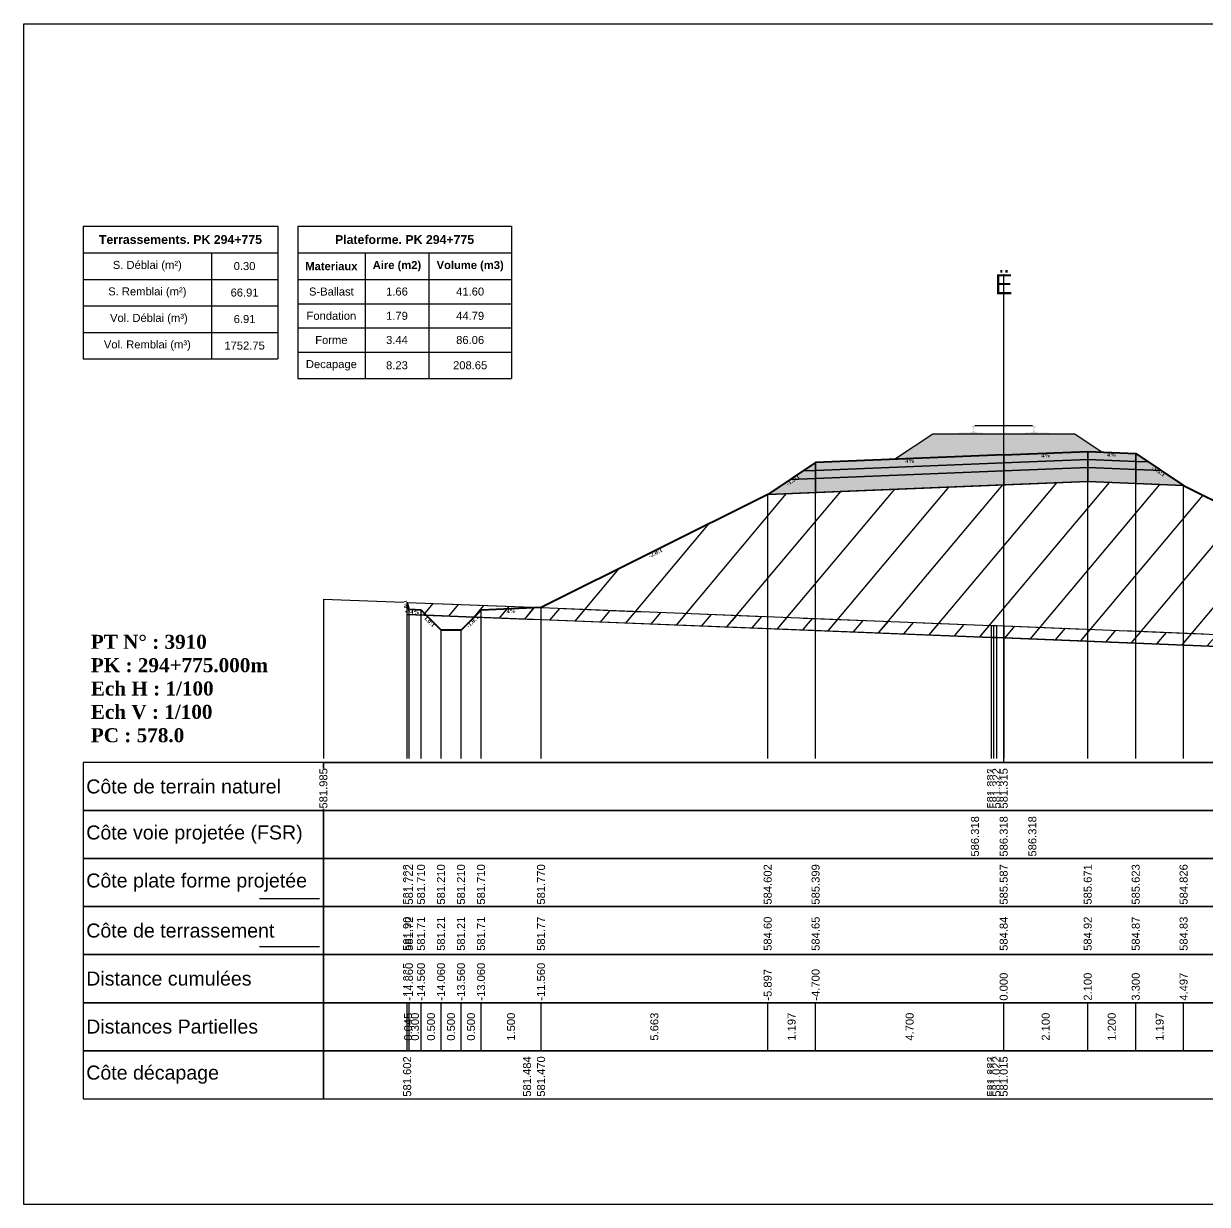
# Model space of a CAD drawing. Header units: millimetres. Extents: x 2762 to 3076, y 916 to 3305.
# Drawn here: x 2797.56 to 2827.14, y 3163.65 to 3193.15 of the extents above; entities that cross this region are included whole.
import ezdxf

# ---------------------------------------------------------------- set-up
doc = ezdxf.new("R2010")
doc.units = ezdxf.units.MM
doc.header["$LTSCALE"] = 2
doc.linetypes.add('CACHE', pattern=[9.525, 6.35, -3.175])
doc.linetypes.add('DASHED', pattern=[0.75, 0.5, -0.25])
for name, color, linetype in [('C-ANNO-TABL', 1, 'Continuous'), ('C-ANNO-TABL-TEXT', 150, 'Continuous'), ('C-ANNO-TABL-TITL', 150, 'Continuous'), ('C-ANNO-TABL-TTBL', 5, 'Continuous'), ('C-ROAD-CORR', 5, 'Continuous'), ('C-ROAD-SCTN', 7, 'Continuous')]:
    doc.layers.add(name, color=color, linetype=linetype)
doc.styles.add('ARIAL', font='arial.ttf')
doc.styles.add('C3D_Etiquette', font='romans.shx')
doc.styles.add('C3D_Profil_Travers', font='romans.shx')
doc.styles.get("Standard").update_dxf_attribs({"font": 'arial.ttf'})

msp = doc.modelspace()

# ---------------------------------------------------------------- hatches: boundary and pattern name
at = {"linetype": 'Continuous', "lineweight": -3}
h = msp.add_hatch(dxfattribs=at)
h.set_pattern_fill('GRAVEL', color=252, scale=0.009, style=0)
h.set_pattern_definition([(228.0128, (2819.486781, 3182.490541), (-1.8288, -2.0574), [0.030755, -3.0447435]), (184.96974, (2819.466207, 3182.467681), (2.743199999, 0.228600013), [0.0527764, -5.2248644]), (132.51045, (2819.413629, 3182.463109), (2.286, -2.5146), [0.0372133, -3.684125]), (267.2737, (2819.324475, 3182.405959), (0.2286, 4.572), [0.0480604, -4.7579794]), (292.83365, (2819.322189, 3182.357953), (-1.143, 2.7432), [0.047127, -4.6655827]), (357.2737, (2819.340477, 3182.314519), (-4.572, 0.2286), [0.0480604, -4.7579794]), (37.69424, (2819.388483, 3182.312233), (-2.9718, -2.286), [0.0635574, -6.2921804]), (72.25533, (2819.438775, 3182.351095), (1.6002, 5.0292), [0.0600048, -5.940473]), (121.42957, (2819.457063, 3182.408245), (-1.8288, 2.9718), [0.048223, -4.774099]), (175.23636, (2819.431917, 3182.449393), (2.5146, -0.2286), [0.055054, -2.697654]), (222.39744, (2819.377053, 3182.453965), (-2.7432, -2.5146), [0.071197, -7.0485095]), (138.81407, (2819.55079, 3182.403673), (-1.6002, 1.3716), [0.0243004, -2.405751]), (171.46923, (2819.532501, 3182.419675), (2.9718, -0.4572), [0.0462314, -4.5769175]), (225, (2819.48678, 3182.42653), (-3e-17, -0.2286), [0.032329, -0.29096]), (203.1986, (2819.47078, 3182.453965), (1.143, 0.4572), [0.01741, -1.723556]), (291.8014, (2819.454777, 3182.447107), (-0.2286, 0.6858), [0.024621, -1.206428]), (30.9638, (2819.46392, 3182.424247), (0.6858, 0.4572), [0.039989, -1.292967]), (161.565, (2819.49821, 3182.44482), (0.4572, -0.2286), [0.028916, -0.693981]), (16.38954, (2819.322189, 3182.447107), (2.286, 0.6858), [0.040508, -4.0102944]), (70.34618, (2819.361051, 3182.458537), (-0.9144, -2.5146), [0.033984, -3.3643994]), (293.1986, (2819.49821, 3182.49054), (-0.4572, 1.143), [0.034819, -1.7061465]), (343.61046, (2819.511927, 3182.458537), (-2.286, 0.6858), [0.040508, -4.0102944]), (339.44395, (2819.32219, 3182.305375), (-1.143, 0.4572), [0.039063, -1.914096]), (294.77514, (2819.358765, 3182.291659), (-1.143, 2.5146), [0.0327305, -3.2403234]), (66.8014, (2819.500497, 3182.26194), (0.4572, 1.143), [0.034819, -1.7061465]), (17.35402, (2819.514213, 3182.293945), (-2.9718, -0.9144), [0.0383204, -3.793714]), (69.44395, (2819.388483, 3182.26194), (-0.4572, -1.143), [0.0195316, -1.933628]), (101.3099, (2819.48678, 3182.26194), (-0.2286, 0.9144), [0.011656, -1.1539795]), (165.9638, (2819.484495, 3182.27337), (0.6858, -0.2286), [0.047127, -0.895415]), (186.009, (2819.438775, 3182.284801), (2.286, 0.2286), [0.043674, -4.323723]), (303.69, (2819.46392, 3182.40367), (-0.2286, 0.4572), [0.032969, -0.79126]), (353.15723, (2819.482209, 3182.376241), (3.8862, -0.4572), [0.05756, -5.698441]), (60.9454, (2819.53936, 3182.369383), (-0.9144, -1.6002), [0.023536, -2.330045]), (90, (2819.5508, 3182.38996), (-0.2286, 0.2286), [0.013716, -0.214884]), (120.25644, (2819.434203, 3182.291659), (0.9144, -1.6002), [0.031758, -3.1440547]), (48.0128, (2819.418201, 3182.319091), (1.8288, 2.0574), [0.06151, -3.0139886]), (0, (2819.45935, 3182.3648), (0.2286, 0.2286), [0.059436, -0.169164]), (325.30485, (2819.518785, 3182.364811), (2.286, -1.6002), [0.036145, -3.5783385]), (254.0546, (2819.548503, 3182.344237), (-0.2286, -0.9144), [0.033285, -1.6309485]), (207.64598, (2819.539359, 3182.312233), (-4.3434, -2.286), [0.054193, -5.365122]), (175.42608, (2819.491353, 3182.287087), (-2.9718, 0.2286), [0.0573327, -5.675926])])
h.paths.add_polyline_path([(2819.322, 3182.262), (2820.28, 3182.9), (2823.83, 3182.9), (2824.519, 3182.441), (2824.155, 3182.455)])
msp.add_hatch(color=254, dxfattribs=at).paths.add_polyline_path([(2820.837, 3182.719), (2820.837, 3182.904), (2820.952, 3182.925), (2821.3, 3182.925), (2821.3, 3182.93), (2821.226, 3182.93), (2821.226, 3182.94), (2821.227, 3182.941), (2821.229, 3182.942), (2821.23, 3182.942), (2821.25, 3182.944), (2821.253, 3182.944), (2821.256, 3182.945), (2821.284, 3182.956), (2821.287, 3182.957), (2821.288, 3182.958), (2821.289, 3182.96), (2821.29, 3182.964), (2821.291, 3182.971), (2821.292, 3182.98), (2821.293, 3182.991), (2821.293, 3183.014), (2821.292, 3183.03), (2821.292, 3183.037), (2821.291, 3183.043), (2821.29, 3183.047), (2821.29, 3183.049), (2821.289, 3183.053), (2821.288, 3183.054), (2821.287, 3183.056), (2821.286, 3183.057), (2821.285, 3183.058), (2821.269, 3183.063), (2821.267, 3183.065), (2821.266, 3183.066), (2821.265, 3183.067), (2821.265, 3183.07), (2821.265, 3183.088), (2821.266, 3183.092), (2821.267, 3183.095), (2821.269, 3183.097), (2821.271, 3183.098), (2821.274, 3183.1), (2821.275, 3183.1), (2821.279, 3183.101), (2821.283, 3183.102), (2821.286, 3183.102), (2821.29, 3183.102), (2821.295, 3183.102), (2821.298, 3183.102), (2821.301, 3183.102), (2821.305, 3183.102), (2821.308, 3183.102), (2821.312, 3183.102), (2821.317, 3183.102), (2821.32, 3183.102), (2821.324, 3183.101), (2821.328, 3183.1), (2821.329, 3183.1), (2821.331, 3183.098), (2821.334, 3183.097), (2821.336, 3183.095), (2821.337, 3183.092), (2821.337, 3183.088), (2821.337, 3183.07), (2821.337, 3183.067), (2821.337, 3183.066), (2821.336, 3183.065), (2821.334, 3183.063), (2821.318, 3183.058), (2821.317, 3183.057), (2821.315, 3183.056), (2821.314, 3183.054), (2821.314, 3183.053), (2821.313, 3183.049), (2821.312, 3183.047), (2821.312, 3183.043), (2821.311, 3183.037), (2821.31, 3183.03), (2821.31, 3183.014), (2821.31, 3182.991), (2821.311, 3182.98), (2821.312, 3182.971), (2821.313, 3182.964), (2821.314, 3182.96), (2821.315, 3182.958), (2821.316, 3182.957), (2821.318, 3182.956), (2821.347, 3182.945), (2821.35, 3182.944), (2821.353, 3182.944), (2821.373, 3182.942), (2821.374, 3182.942), (2821.375, 3182.941), (2821.376, 3182.94), (2821.376, 3182.93), (2821.302, 3182.93), (2821.302, 3182.925), (2821.506, 3182.925), (2821.638, 3182.894), (2822.472, 3182.894), (2822.603, 3182.925), (2822.807, 3182.925), (2822.807, 3182.93), (2822.733, 3182.93), (2822.733, 3182.94), (2822.734, 3182.941), (2822.736, 3182.942), (2822.737, 3182.942), (2822.757, 3182.944), (2822.76, 3182.944), (2822.763, 3182.945), (2822.791, 3182.956), (2822.794, 3182.957), (2822.795, 3182.958), (2822.796, 3182.96), (2822.797, 3182.964), (2822.798, 3182.971), (2822.799, 3182.98), (2822.8, 3182.991), (2822.8, 3183.014), (2822.799, 3183.03), (2822.799, 3183.037), (2822.798, 3183.043), (2822.797, 3183.047), (2822.797, 3183.049), (2822.796, 3183.053), (2822.795, 3183.054), (2822.794, 3183.056), (2822.793, 3183.057), (2822.792, 3183.058), (2822.776, 3183.063), (2822.774, 3183.065), (2822.773, 3183.066), (2822.772, 3183.067), (2822.772, 3183.07), (2822.772, 3183.088), (2822.773, 3183.092), (2822.774, 3183.095), (2822.776, 3183.097), (2822.778, 3183.098), (2822.781, 3183.1), (2822.782, 3183.1), (2822.786, 3183.101), (2822.79, 3183.102), (2822.793, 3183.102), (2822.797, 3183.102), (2822.802, 3183.102), (2822.805, 3183.102), (2822.808, 3183.102), (2822.812, 3183.102), (2822.815, 3183.102), (2822.819, 3183.102), (2822.824, 3183.102), (2822.827, 3183.102), (2822.831, 3183.101), (2822.835, 3183.1), (2822.836, 3183.1), (2822.838, 3183.098), (2822.841, 3183.097), (2822.843, 3183.095), (2822.844, 3183.092), (2822.844, 3183.088), (2822.844, 3183.07), (2822.844, 3183.067), (2822.844, 3183.066), (2822.843, 3183.065), (2822.841, 3183.063), (2822.825, 3183.058), (2822.824, 3183.057), (2822.822, 3183.056), (2822.821, 3183.054), (2822.821, 3183.053), (2822.82, 3183.049), (2822.819, 3183.047), (2822.819, 3183.043), (2822.818, 3183.037), (2822.817, 3183.03), (2822.817, 3183.014), (2822.817, 3182.991), (2822.818, 3182.98), (2822.819, 3182.971), (2822.82, 3182.964), (2822.821, 3182.96), (2822.822, 3182.958), (2822.823, 3182.957), (2822.825, 3182.956), (2822.854, 3182.945), (2822.857, 3182.944), (2822.86, 3182.944), (2822.88, 3182.942), (2822.881, 3182.942), (2822.882, 3182.941), (2822.883, 3182.94), (2822.883, 3182.93), (2822.809, 3182.93), (2822.809, 3182.925), (2823.157, 3182.925), (2823.272, 3182.904), (2823.272, 3182.719)])
h = msp.add_hatch(color=11, dxfattribs=at)
h.paths.add_polyline_path([(2825.355, 3182.207), (2825.355, 3182.407), (2825.674, 3182.194)])
h.paths.add_polyline_path([(2824.155, 3182.255), (2824.155, 3182.455), (2825.355, 3182.407), (2825.355, 3182.207)])
h.paths.add_polyline_path([(2822.055, 3182.171), (2822.055, 3182.371), (2824.155, 3182.455), (2824.155, 3182.255)])
h.paths.add_polyline_path([(2817.355, 3181.983), (2817.355, 3182.183), (2822.055, 3182.371), (2822.055, 3182.171)])
h.paths.add_polyline_path([(2817.035, 3181.97), (2817.355, 3182.183), (2817.355, 3181.983)])
h = msp.add_hatch(color=83, dxfattribs=at)
h.paths.add_polyline_path([(2825.355, 3181.657), (2825.355, 3182.007), (2825.993, 3181.982), (2826.551, 3181.609)])
h.paths.add_polyline_path([(2824.155, 3181.705), (2824.155, 3182.055), (2825.355, 3182.007), (2825.355, 3181.657)])
h.paths.add_polyline_path([(2822.055, 3181.621), (2822.055, 3181.971), (2824.155, 3182.055), (2824.155, 3181.705)])
h.paths.add_polyline_path([(2817.355, 3181.433), (2817.355, 3181.783), (2822.055, 3181.971), (2822.055, 3181.621)])
h.paths.add_polyline_path([(2816.158, 3181.385), (2816.716, 3181.758), (2817.355, 3181.783), (2817.355, 3181.433)])
h = msp.add_hatch(color=30, dxfattribs=at)
h.paths.add_polyline_path([(2825.355, 3182.007), (2825.355, 3182.207), (2825.674, 3182.194), (2825.993, 3181.982)])
h.paths.add_polyline_path([(2824.155, 3182.055), (2824.155, 3182.255), (2825.355, 3182.207), (2825.355, 3182.007)])
h.paths.add_polyline_path([(2822.055, 3181.971), (2822.055, 3182.171), (2824.155, 3182.255), (2824.155, 3182.055)])
h.paths.add_polyline_path([(2817.355, 3181.783), (2817.355, 3181.983), (2822.055, 3182.171), (2822.055, 3181.971)])
h.paths.add_polyline_path([(2816.716, 3181.758), (2817.035, 3181.97), (2817.355, 3181.983), (2817.355, 3181.783)])
h = msp.add_hatch(dxfattribs=at)
h.set_pattern_fill('_U', color=3, angle=50, style=0, pattern_type=0)
h.set_pattern_definition([(50, (2808.8205, 3178.3198), (-0.766044, 0.642788), [])])
h.paths.add_polyline_path([(2808.821, 3178.32), (2808.994, 3178.494), (2810.494, 3178.554), (2816.158, 3181.385), (2824.155, 3181.705), (2826.551, 3181.609), (2834.567, 3177.602), (2834.567, 3177.302), (2821.871, 3177.806), (2821.798, 3177.808), (2821.739, 3177.81)])
h.paths.add_polyline_path([(2807.149, 3178.386), (2807.149, 3178.686), (2807.194, 3178.506), (2807.494, 3178.494), (2807.621, 3178.367)])
h = msp.add_hatch(dxfattribs=at)
h.set_pattern_fill('_U', color=150, scale=0.5, angle=50, style=0, pattern_type=0)
h.set_pattern_definition([(50, (2808.8205, 3178.31976), (-0.383022, 0.321394), [])])
h.paths.add_polyline_path([(2808.821, 3178.32), (2808.994, 3178.494), (2810.494, 3178.554), (2821.739, 3178.11), (2821.798, 3178.108), (2821.871, 3178.106), (2834.567, 3177.602), (2834.567, 3177.302), (2821.871, 3177.806), (2821.798, 3177.808), (2821.739, 3177.81)])
h.paths.add_polyline_path([(2807.149, 3178.686), (2810.494, 3178.554), (2808.994, 3178.494), (2808.821, 3178.32), (2807.621, 3178.367), (2807.494, 3178.494), (2807.194, 3178.506)])
h.paths.add_polyline_path([(2807.149, 3178.386), (2807.149, 3178.686), (2807.194, 3178.506), (2807.494, 3178.494), (2807.621, 3178.367)])

# ---------------------------------------------------------------- linework, layer by layer
at = {"color": 7, "linetype": 'Continuous', "lineweight": -3}
for p, q in [((2822.055, 3174.684), (2822.055, 3186.884)), ((2805.054, 3174.684), (2839.056, 3174.684)), ((2807.149, 3167.484), (2807.149, 3168.684)), ((2807.194, 3167.484), (2807.194, 3168.684)), ((2807.194, 3167.484), (2807.194, 3168.684)), ((2807.494, 3167.484), (2807.494, 3168.684)), ((2807.494, 3167.484), (2807.494, 3168.684)), ((2807.994, 3167.484), (2807.994, 3168.684)), ((2807.994, 3167.484), (2807.994, 3168.684)), ((2808.494, 3167.484), (2808.494, 3168.684)), ((2808.494, 3167.484), (2808.494, 3168.684)), ((2808.994, 3167.484), (2808.994, 3168.684)), ((2808.994, 3167.484), (2808.994, 3168.684)), ((2810.494, 3167.484), (2810.494, 3168.684)), ((2810.494, 3167.484), (2810.494, 3168.684)), ((2816.158, 3167.484), (2816.158, 3168.684)), ((2816.158, 3167.484), (2816.158, 3168.684)), ((2817.355, 3167.484), (2817.355, 3168.684)), ((2817.355, 3167.484), (2817.355, 3168.684)), ((2822.055, 3167.484), (2822.055, 3168.684)), ((2822.055, 3167.484), (2822.055, 3168.684)), ((2824.155, 3167.484), (2824.155, 3168.684)), ((2824.155, 3167.484), (2824.155, 3168.684)), ((2825.355, 3167.484), (2825.355, 3168.684)), ((2825.355, 3167.484), (2825.355, 3168.684)), ((2826.551, 3167.484), (2826.551, 3168.684)), ((2826.551, 3167.484), (2826.551, 3168.684))]:
    msp.add_line(p, q, dxfattribs=at)
at = {"color": 251, "linetype": 'Continuous', "lineweight": -3}
for p, q in [((2819.322, 3182.262), (2820.28, 3182.9)), ((2820.28, 3182.9), (2823.83, 3182.9)), ((2823.83, 3182.9), (2824.519, 3182.441)), ((2817.355, 3182.183), (2822.055, 3182.371)), ((2824.155, 3182.455), (2819.322, 3182.262)), ((2822.055, 3182.371), (2824.155, 3182.455)), ((2822.055, 3182.171), (2822.055, 3182.371)), ((2822.055, 3182.371), (2822.055, 3182.171)), ((2824.519, 3182.441), (2824.155, 3182.455)), ((2824.155, 3182.255), (2824.155, 3182.455)), ((2824.155, 3182.455), (2825.355, 3182.407)), ((2824.155, 3182.455), (2824.155, 3182.255)), ((2825.355, 3182.207), (2825.355, 3182.407)), ((2825.355, 3182.407), (2825.674, 3182.194)), ((2825.355, 3182.407), (2825.355, 3182.207)), ((2817.035, 3181.97), (2817.355, 3182.183)), ((2817.355, 3181.983), (2817.355, 3182.183)), ((2817.355, 3182.183), (2817.355, 3181.983)), ((2822.055, 3182.171), (2817.355, 3181.983)), ((2824.155, 3182.255), (2822.055, 3182.171)), ((2825.355, 3182.207), (2824.155, 3182.255)), ((2825.674, 3182.194), (2825.355, 3182.207)), ((2817.355, 3181.983), (2817.035, 3181.97))]:
    msp.add_line(p, q, dxfattribs=at)
at = {"color": 53, "linetype": 'Continuous', "lineweight": -3}
for p, q in [((2817.355, 3181.983), (2822.055, 3182.171)), ((2822.055, 3182.171), (2824.155, 3182.255)), ((2822.055, 3181.971), (2822.055, 3182.171)), ((2822.055, 3182.171), (2822.055, 3181.971)), ((2824.155, 3182.055), (2822.055, 3181.971)), ((2822.055, 3181.971), (2824.155, 3182.055)), ((2824.155, 3182.055), (2824.155, 3182.255)), ((2824.155, 3182.255), (2825.355, 3182.207)), ((2824.155, 3182.255), (2824.155, 3182.055)), ((2825.355, 3182.007), (2824.155, 3182.055)), ((2824.155, 3181.705), (2824.155, 3182.055)), ((2824.155, 3182.055), (2825.355, 3182.007)), ((2824.155, 3182.055), (2824.155, 3181.705)), ((2825.355, 3182.007), (2825.355, 3182.207)), ((2825.355, 3182.207), (2825.674, 3182.194)), ((2825.355, 3182.207), (2825.355, 3182.007)), ((2825.993, 3181.982), (2825.355, 3182.007)), ((2825.355, 3181.657), (2825.355, 3182.007)), ((2825.355, 3182.007), (2825.993, 3181.982)), ((2825.355, 3182.007), (2825.355, 3181.657)), ((2825.674, 3182.194), (2825.993, 3181.982)), ((2816.158, 3181.385), (2816.716, 3181.758)), ((2816.716, 3181.758), (2817.035, 3181.97)), ((2817.355, 3181.783), (2816.716, 3181.758)), ((2816.716, 3181.758), (2817.355, 3181.783)), ((2817.035, 3181.97), (2817.355, 3181.983)), ((2817.355, 3181.783), (2817.355, 3181.983)), ((2817.355, 3181.983), (2817.355, 3181.783)), ((2822.055, 3181.971), (2817.355, 3181.783)), ((2817.355, 3181.783), (2822.055, 3181.971)), ((2817.355, 3181.433), (2817.355, 3181.783)), ((2817.355, 3181.783), (2817.355, 3181.433)), ((2822.055, 3181.621), (2822.055, 3181.971)), ((2822.055, 3181.971), (2822.055, 3181.621)), ((2824.155, 3181.705), (2822.055, 3181.621)), ((2825.355, 3181.657), (2824.155, 3181.705)), ((2825.993, 3181.982), (2826.551, 3181.609)), ((2817.355, 3181.433), (2816.158, 3181.385)), ((2822.055, 3181.621), (2817.355, 3181.433)), ((2826.551, 3181.609), (2825.355, 3181.657))]:
    msp.add_line(p, q, dxfattribs=at)
at = {"color": 253, "linetype": 'Continuous', "lineweight": -3}
for p, q in [((2816.158, 3181.385), (2824.155, 3181.705)), ((2824.155, 3181.705), (2826.551, 3181.609)), ((2826.551, 3181.609), (2834.567, 3177.602)), ((2810.494, 3178.554), (2816.158, 3181.385)), ((2807.149, 3178.686), (2810.494, 3178.554)), ((2807.194, 3178.506), (2807.149, 3178.686)), ((2807.149, 3178.386), (2807.149, 3178.686)), ((2807.149, 3178.686), (2807.194, 3178.506)), ((2807.149, 3178.386), (2807.149, 3178.686)), ((2807.149, 3178.686), (2807.194, 3178.506)), ((2807.494, 3178.494), (2807.194, 3178.506)), ((2807.194, 3178.506), (2807.494, 3178.494)), ((2807.194, 3178.506), (2807.494, 3178.494)), ((2807.621, 3178.367), (2807.494, 3178.494)), ((2807.494, 3178.494), (2807.621, 3178.367)), ((2807.494, 3178.494), (2807.621, 3178.367)), ((2808.821, 3178.32), (2808.994, 3178.494)), ((2808.994, 3178.494), (2808.821, 3178.32)), ((2808.821, 3178.32), (2808.994, 3178.494)), ((2808.994, 3178.494), (2810.494, 3178.554)), ((2810.494, 3178.554), (2808.994, 3178.494)), ((2808.994, 3178.494), (2810.494, 3178.554)), ((2810.494, 3178.554), (2821.739, 3178.11)), ((2807.621, 3178.367), (2807.149, 3178.386)), ((2807.621, 3178.367), (2807.149, 3178.386)), ((2808.821, 3178.32), (2807.621, 3178.367)), ((2807.621, 3178.367), (2808.821, 3178.32)), ((2807.994, 3177.994), (2807.621, 3178.367)), ((2808.821, 3178.32), (2808.494, 3177.994)), ((2821.739, 3177.81), (2808.821, 3178.32)), ((2821.739, 3177.81), (2808.821, 3178.32)), ((2808.494, 3177.994), (2807.994, 3177.994)), ((2821.739, 3178.11), (2821.798, 3178.108)), ((2821.798, 3178.108), (2821.871, 3178.106)), ((2821.871, 3178.106), (2834.567, 3177.602)), ((2821.798, 3177.808), (2821.739, 3177.81)), ((2821.798, 3177.808), (2821.739, 3177.81)), ((2821.871, 3177.806), (2821.798, 3177.808)), ((2821.871, 3177.806), (2821.798, 3177.808)), ((2834.567, 3177.302), (2821.871, 3177.806)), ((2834.567, 3177.302), (2821.871, 3177.806))]:
    msp.add_line(p, q, dxfattribs=at)
at = {"color": 8, "linetype": 'CACHE', "lineweight": -3}
for p, q in [((2824.155, 3174.784), (2824.155, 3181.705)), ((2817.355, 3174.784), (2817.355, 3181.433)), ((2822.055, 3174.784), (2822.055, 3181.621)), ((2822.055, 3174.784), (2822.055, 3181.621)), ((2825.355, 3174.784), (2825.355, 3181.657)), ((2826.551, 3174.784), (2826.551, 3181.609)), ((2816.158, 3174.784), (2816.158, 3181.385)), ((2807.149, 3174.784), (2807.149, 3178.686)), ((2807.194, 3174.784), (2807.194, 3178.506)), ((2807.494, 3174.784), (2807.494, 3178.494)), ((2808.994, 3174.784), (2808.994, 3178.494)), ((2810.494, 3174.784), (2810.494, 3178.554)), ((2807.994, 3174.784), (2807.994, 3177.994)), ((2808.494, 3174.784), (2808.494, 3177.994))]:
    msp.add_line(p, q, dxfattribs=at)
at = {"color": 105, "linetype": 'DASHED', "lineweight": -3, "ltscale": 2}
for p, q in [((2805.055, 3178.769), (2821.739, 3178.11)), ((2821.739, 3178.11), (2821.798, 3178.108)), ((2821.798, 3178.108), (2821.871, 3178.106)), ((2821.871, 3178.106), (2822.055, 3178.099)), ((2822.055, 3178.099), (2839.055, 3177.423))]:
    msp.add_line(p, q, dxfattribs=at)
at = {"color": 98, "linetype": 'CACHE', "lineweight": -3}
for p, q in [((2805.055, 3178.769), (2805.055, 3174.784)), ((2821.739, 3178.11), (2821.739, 3174.784)), ((2821.798, 3178.108), (2821.798, 3174.784)), ((2821.871, 3178.106), (2821.871, 3174.784)), ((2822.055, 3178.099), (2822.055, 3174.784))]:
    msp.add_line(p, q, dxfattribs=at)
at = {"color": 6, "linetype": 'Continuous', "lineweight": -3}
for p, q in [((2807.149, 3178.386), (2810.144, 3178.268)), ((2810.144, 3178.268), (2810.494, 3178.254)), ((2810.494, 3178.254), (2821.739, 3177.81)), ((2821.739, 3177.81), (2821.798, 3177.808)), ((2821.798, 3177.808), (2821.836, 3177.807)), ((2821.836, 3177.807), (2821.871, 3177.806)), ((2821.871, 3177.806), (2822.055, 3177.799)), ((2822.055, 3177.799), (2834.567, 3177.302))]:
    msp.add_line(p, q, dxfattribs=at)
at = {"color": 154, "linetype": 'Continuous', "lineweight": -3}
msp.add_line((2803.454, 3171.284), (2804.954, 3171.284), dxfattribs=at)
at = {"color": 1, "linetype": 'Continuous', "lineweight": -3}
msp.add_line((2803.454, 3170.084), (2804.954, 3170.084), dxfattribs=at)
at = {"color": 7, "linetype": 'Continuous', "lineweight": -3}
for points in [[(2805.054, 3173.484), (2805.054, 3174.684), (2799.054, 3174.684), (2799.054, 3173.484)], [(2805.054, 3173.484), (2839.056, 3173.484), (2839.056, 3174.684), (2805.054, 3174.684)], [(2805.054, 3172.284), (2805.054, 3173.484), (2799.054, 3173.484), (2799.054, 3172.284)], [(2805.054, 3172.284), (2839.056, 3172.284), (2839.056, 3173.484), (2805.054, 3173.484)], [(2805.054, 3171.084), (2805.054, 3172.284), (2799.054, 3172.284), (2799.054, 3171.084)], [(2805.054, 3171.084), (2839.056, 3171.084), (2839.056, 3172.284), (2805.054, 3172.284)], [(2805.054, 3169.884), (2805.054, 3171.084), (2799.054, 3171.084), (2799.054, 3169.884)], [(2805.054, 3169.884), (2839.056, 3169.884), (2839.056, 3171.084), (2805.054, 3171.084)], [(2805.054, 3168.684), (2805.054, 3169.884), (2799.054, 3169.884), (2799.054, 3168.684)], [(2805.054, 3168.684), (2839.056, 3168.684), (2839.056, 3169.884), (2805.054, 3169.884)], [(2805.054, 3167.484), (2805.054, 3168.684), (2799.054, 3168.684), (2799.054, 3167.484)], [(2805.054, 3167.484), (2839.056, 3167.484), (2839.056, 3168.684), (2805.054, 3168.684)], [(2805.054, 3166.284), (2805.054, 3167.484), (2799.054, 3167.484), (2799.054, 3166.284)], [(2805.054, 3166.284), (2839.056, 3166.284), (2839.056, 3167.484), (2805.054, 3167.484)]]:
    msp.add_3dface(points, dxfattribs=at)
at = {"layer": 'C-ANNO-TABL', "color": 7, "linetype": 'Continuous', "lineweight": -3}
for p, q in [((2799.054, 3187.419), (2802.257, 3187.419)), ((2802.257, 3187.419), (2803.913, 3187.419)), ((2802.257, 3187.419), (2802.257, 3186.757)), ((2804.413, 3187.416), (2806.095, 3187.416)), ((2806.095, 3187.416), (2807.691, 3187.416)), ((2806.095, 3187.416), (2806.095, 3186.754)), ((2807.691, 3187.416), (2809.753, 3187.416)), ((2807.691, 3187.416), (2807.691, 3186.754)), ((2799.054, 3186.757), (2802.257, 3186.757)), ((2802.257, 3186.757), (2803.913, 3186.757)), ((2802.257, 3186.757), (2802.257, 3186.095)), ((2804.413, 3186.754), (2806.095, 3186.754)), ((2806.095, 3186.754), (2807.691, 3186.754)), ((2806.095, 3186.754), (2806.095, 3186.147)), ((2807.691, 3186.754), (2809.753, 3186.754)), ((2807.691, 3186.754), (2807.691, 3186.147)), ((2804.413, 3186.147), (2806.095, 3186.147)), ((2806.095, 3186.147), (2807.691, 3186.147)), ((2806.095, 3186.147), (2806.095, 3185.543)), ((2807.691, 3186.147), (2809.753, 3186.147)), ((2807.691, 3186.147), (2807.691, 3185.543)), ((2799.054, 3186.095), (2802.257, 3186.095)), ((2802.257, 3186.095), (2803.913, 3186.095)), ((2802.257, 3186.095), (2802.257, 3185.432)), ((2804.413, 3185.543), (2806.095, 3185.543)), ((2806.095, 3185.543), (2807.691, 3185.543)), ((2806.095, 3185.543), (2806.095, 3184.939)), ((2807.691, 3185.543), (2809.753, 3185.543)), ((2807.691, 3185.543), (2807.691, 3184.939)), ((2799.054, 3185.432), (2802.257, 3185.432)), ((2802.257, 3185.432), (2803.913, 3185.432)), ((2802.257, 3185.432), (2802.257, 3184.77)), ((2804.413, 3184.939), (2806.095, 3184.939)), ((2806.095, 3184.939), (2807.691, 3184.939)), ((2806.095, 3184.939), (2806.095, 3184.28)), ((2807.691, 3184.939), (2809.753, 3184.939)), ((2807.691, 3184.939), (2807.691, 3184.28))]:
    msp.add_line(p, q, dxfattribs=at)
at = {"layer": 'C-ANNO-TABL-TTBL', "color": 7, "linetype": 'Continuous', "lineweight": -3}
for p, q in [((2799.054, 3188.084), (2803.913, 3188.084)), ((2799.054, 3188.084), (2799.054, 3187.419)), ((2803.913, 3188.084), (2803.913, 3187.419)), ((2804.413, 3188.084), (2809.753, 3188.084)), ((2804.413, 3188.084), (2804.413, 3187.416)), ((2809.753, 3188.084), (2809.753, 3187.416)), ((2799.054, 3187.419), (2799.054, 3186.757)), ((2803.913, 3187.419), (2803.913, 3186.757)), ((2804.413, 3187.416), (2804.413, 3186.754)), ((2809.753, 3187.416), (2809.753, 3186.754)), ((2799.054, 3186.757), (2799.054, 3186.095)), ((2803.913, 3186.757), (2803.913, 3186.095)), ((2804.413, 3186.754), (2804.413, 3186.147)), ((2809.753, 3186.754), (2809.753, 3186.147)), ((2804.413, 3186.147), (2804.413, 3185.543)), ((2809.753, 3186.147), (2809.753, 3185.543)), ((2799.054, 3186.095), (2799.054, 3185.432)), ((2803.913, 3186.095), (2803.913, 3185.432)), ((2804.413, 3185.543), (2804.413, 3184.939)), ((2809.753, 3185.543), (2809.753, 3184.939)), ((2799.054, 3185.432), (2799.054, 3184.77)), ((2803.913, 3185.432), (2803.913, 3184.77)), ((2799.054, 3184.77), (2802.257, 3184.77)), ((2802.257, 3184.77), (2803.913, 3184.77)), ((2804.413, 3184.939), (2804.413, 3184.28)), ((2809.753, 3184.939), (2809.753, 3184.28)), ((2804.413, 3184.28), (2806.095, 3184.28)), ((2806.095, 3184.28), (2807.691, 3184.28)), ((2807.691, 3184.28), (2809.753, 3184.28))]:
    msp.add_line(p, q, dxfattribs=at)
at = {"layer": 'C-ROAD-CORR', "color": 1, "linetype": 'Continuous', "lineweight": 40}
for p, q in [((2822.055, 3182.371), (2817.355, 3182.183)), ((2822.055, 3182.371), (2824.155, 3182.455)), ((2824.155, 3182.455), (2825.355, 3182.407)), ((2825.355, 3182.407), (2826.551, 3181.609)), ((2817.355, 3182.183), (2816.158, 3181.385)), ((2826.551, 3181.609), (2834.567, 3177.602)), ((2816.158, 3181.385), (2810.494, 3178.554)), ((2807.194, 3178.506), (2807.149, 3178.686)), ((2807.494, 3178.494), (2807.194, 3178.506)), ((2807.994, 3177.994), (2807.494, 3178.494)), ((2808.994, 3178.494), (2808.494, 3177.994)), ((2810.494, 3178.554), (2808.994, 3178.494)), ((2808.494, 3177.994), (2807.994, 3177.994))]:
    msp.add_line(p, q, dxfattribs=at)
at = {"layer": 'C-ROAD-CORR', "color": 102, "linetype": 'Continuous', "lineweight": -3, "ltscale": 0.5}
for p, q in [((2822.055, 3181.621), (2824.155, 3181.705)), ((2824.155, 3181.705), (2825.355, 3181.657)), ((2817.355, 3181.433), (2816.158, 3181.385)), ((2822.055, 3181.621), (2817.355, 3181.433)), ((2825.355, 3181.657), (2826.551, 3181.609))]:
    msp.add_line(p, q, dxfattribs=at)
at = {"layer": 'C-ROAD-CORR', "color": 1, "linetype": 'Continuous', "lineweight": -3}
for p, q in [((2807.994, 3177.994), (2807.494, 3178.494)), ((2808.994, 3178.494), (2808.494, 3177.994))]:
    msp.add_line(p, q, dxfattribs=at)
at = {"layer": 'C-ROAD-SCTN', "color": 140, "linetype": 'Continuous', "lineweight": -3}
for p, q in [((2819.322, 3182.262), (2820.28, 3182.9)), ((2820.28, 3182.9), (2820.323, 3182.9)), ((2820.323, 3182.9), (2822.055, 3182.9)), ((2822.055, 3182.9), (2823.786, 3182.9)), ((2823.786, 3182.9), (2823.83, 3182.9)), ((2823.83, 3182.9), (2824.519, 3182.441))]:
    msp.add_line(p, q, dxfattribs=at)
at = {"layer": 'C-ROAD-SCTN', "color": 154, "linetype": 'Continuous', "lineweight": -3}
for p, q in [((2821.337, 3183.102), (2822.055, 3183.102)), ((2822.055, 3183.102), (2822.772, 3183.102)), ((2817.355, 3182.183), (2822.055, 3182.371)), ((2822.055, 3182.371), (2824.155, 3182.455)), ((2824.155, 3182.455), (2825.355, 3182.407)), ((2825.355, 3182.407), (2826.551, 3181.609)), ((2816.158, 3181.385), (2817.355, 3182.183)), ((2826.551, 3181.609), (2834.567, 3177.602)), ((2810.494, 3178.554), (2816.158, 3181.385)), ((2807.149, 3178.686), (2807.194, 3178.506)), ((2807.194, 3178.506), (2807.494, 3178.494)), ((2807.494, 3178.494), (2807.994, 3177.994)), ((2808.494, 3177.994), (2808.994, 3178.494)), ((2808.994, 3178.494), (2810.494, 3178.554)), ((2807.994, 3177.994), (2808.494, 3177.994))]:
    msp.add_line(p, q, dxfattribs=at)
at = {"layer": 'C-ROAD-SCTN', "color": 1, "linetype": 'Continuous', "lineweight": -3}
for p, q in [((2822.055, 3181.621), (2824.155, 3181.705)), ((2824.155, 3181.705), (2825.355, 3181.657)), ((2816.158, 3181.385), (2817.355, 3181.433)), ((2817.355, 3181.433), (2822.055, 3181.621)), ((2825.355, 3181.657), (2826.551, 3181.609)), ((2826.551, 3181.609), (2834.567, 3177.602)), ((2810.494, 3178.554), (2816.158, 3181.385)), ((2807.149, 3178.686), (2807.194, 3178.506)), ((2807.194, 3178.506), (2807.494, 3178.494)), ((2807.494, 3178.494), (2807.994, 3177.994)), ((2808.494, 3177.994), (2808.994, 3178.494)), ((2808.994, 3178.494), (2810.494, 3178.554)), ((2807.994, 3177.994), (2808.494, 3177.994))]:
    msp.add_line(p, q, dxfattribs=at)

# ---------------------------------------------------------------- texts
at = {"color": 7, "linetype": 'Continuous', "lineweight": -3}
for s, insert, char_height, attachment_point, style in [('{\\fWingdings|b0|i0|c2|p0;Ë}', (2822.055, 3186.384), 0.5, 8, 'C3D_Profil_Travers'), ('{\\fTimes New Roman|b1|i0|c0|p18;PT N° : 3910\\PPK : 294+775.000m\\PEch H : 1/100\\PEch V : 1/100\\PPC : 578.0}', (2799.243, 3175.184), 0.35, 7, 'C3D_Profil_Travers'), ('{\\fArial|b0|i0|c0|p34;Côte de terrain naturel}', (2799.129, 3174.084), 0.35, 4, 'C3D_Etiquette'), ('{\\fArial|b0|i0|c0|p34;Côte plate forme projetée}', (2799.129, 3171.684), 0.35, 4, 'C3D_Etiquette'), ('{\\fArial|b0|i0|c0|p34;Côte de terrassement}', (2799.129, 3170.484), 0.35, 4, 'C3D_Etiquette'), ('{\\fArial|b0|i0|c0|p34;Distance cumulées}', (2799.129, 3169.284), 0.35, 4, 'C3D_Etiquette'), ('{\\fArial|b0|i0|c0|p34;Distances Partielles}', (2799.129, 3168.084), 0.35, 4, 'C3D_Etiquette'), ('{\\fArial|b0|i0|c0|p34;Côte décapage}', (2799.129, 3166.884), 0.35, 4, 'C3D_Etiquette')]:
    msp.add_mtext(s, dxfattribs=dict(at, insert=insert, char_height=char_height, attachment_point=attachment_point, style=style))
at = {"color": 7, "linetype": 'Continuous', "lineweight": -3, "char_height": 0.1, "style": 'C3D_Etiquette'}
for s, insert, width, attachment_point, rotation in [('{\\fTimes New Roman|b1|i0|c0|p18;4%}', (2823.105, 3182.409), 0.37094, 2, 2.2906), ('{\\fTimes New Roman|b1|i0|c0|p18;4%}', (2824.754, 3182.427), 0.42071, 2, 357.7094), ('{\\fTimes New Roman|b1|i0|c0|p18;4%}', (2819.705, 3182.273), 0.42071, 2, 2.2906), ('{\\fTimes New Roman|b1|i0|c0|p18;-1.5:1}', (2825.951, 3182.005), 0.34598, 2, 326.3099), ('{\\fTimes New Roman|b1|i0|c0|p18;-1.5:1}', (2816.758, 3181.781), 0.34598, 2, 33.6901), ('{\\fTimes New Roman|b1|i0|c0|p18;-2.0:1}', (2813.328, 3179.966), 0.34598, 2, 26.5651), ('{\\fTimes New Roman|b1|i0|c0|p18;1.0:1}', (2807.168, 3178.595), 0.29446, 8, 104.0362), ('{\\fTimes New Roman|b1|i0|c0|p18;4%}', (2807.344, 3178.496), 0.37094, 2, 357.7094), ('{\\fTimes New Roman|b1|i0|c0|p18;4%}', (2809.745, 3178.52), 0.42071, 2, 2.2906), ('{\\fTimes New Roman|b1|i0|c0|p18;1.0:1}', (2807.742, 3178.241), 0.29001, 2, 315), ('{\\fTimes New Roman|b1|i0|c0|p18;-1.0:1}', (2808.747, 3178.241), 0.34598, 2, 45)]:
    msp.add_mtext(s, dxfattribs=dict(at, insert=insert, width=width, attachment_point=attachment_point, rotation=rotation))
at = {"color": 7, "linetype": 'Continuous', "lineweight": -3, "insert": (2799.129, 3172.884), "char_height": 0.35, "attachment_point": 4}
msp.add_mtext('{\\fArial|b0|i0|c0|p34;Côte voie projetée (FSR)}', dxfattribs=at)
at = {"color": 7, "linetype": 'Continuous', "lineweight": -3, "char_height": 0.2, "rotation": 90, "style": 'C3D_Profil_Travers'}
for s, insert, attachment_point in [('{\\fArial|b0|i0|c0|p34;581.90}', (2807.149, 3169.979), 4), ('{\\fArial|b0|i0|c0|p34;581.72}', (2807.194, 3169.979), 4), ('{\\fArial|b0|i0|c0|p34;581.71}', (2807.494, 3169.979), 4), ('{\\fArial|b0|i0|c0|p34;581.21}', (2807.994, 3169.979), 4), ('{\\fArial|b0|i0|c0|p34;581.21}', (2808.494, 3169.979), 4), ('{\\fArial|b0|i0|c0|p34;581.71}', (2808.994, 3169.979), 4), ('{\\fArial|b0|i0|c0|p34;581.77}', (2810.494, 3169.979), 4), ('{\\fArial|b0|i0|c0|p34;584.60}', (2816.158, 3169.979), 4), ('{\\fArial|b0|i0|c0|p34;584.65}', (2817.355, 3169.979), 4), ('{\\fArial|b0|i0|c0|p34;584.84}', (2822.055, 3169.979), 4), ('{\\fArial|b0|i0|c0|p34;584.92}', (2824.155, 3169.979), 4), ('{\\fArial|b0|i0|c0|p34;584.87}', (2825.355, 3169.979), 4), ('{\\fArial|b0|i0|c0|p34;584.83}', (2826.551, 3169.979), 4), ('{\\fArial|b0|i0|c0|p34;0.045}', (2807.172, 3168.084), 5), ('{\\fArial|b0|i0|c0|p34;0.300}', (2807.344, 3168.084), 5), ('{\\fArial|b0|i0|c0|p34;0.500}', (2807.744, 3168.084), 5), ('{\\fArial|b0|i0|c0|p34;0.500}', (2808.244, 3168.084), 5), ('{\\fArial|b0|i0|c0|p34;0.500}', (2808.744, 3168.084), 5), ('{\\fArial|b0|i0|c0|p34;1.500}', (2809.744, 3168.084), 5), ('{\\fArial|b0|i0|c0|p34;5.663}', (2813.326, 3168.084), 5), ('{\\fArial|b0|i0|c0|p34;1.197}', (2816.756, 3168.084), 5), ('{\\fArial|b0|i0|c0|p34;4.700}', (2819.705, 3168.084), 5), ('{\\fArial|b0|i0|c0|p34;2.100}', (2823.105, 3168.084), 5), ('{\\fArial|b0|i0|c0|p34;1.200}', (2824.755, 3168.084), 5), ('{\\fArial|b0|i0|c0|p34;1.197}', (2825.953, 3168.084), 5)]:
    msp.add_mtext(s, dxfattribs=dict(at, insert=insert, attachment_point=attachment_point))
at = {"layer": 'C-ANNO-TABL-TEXT', "color": 7, "linetype": 'Continuous', "lineweight": -3, "char_height": 0.2, "attachment_point": 5, "style": 'ARIAL'}
for s, insert in [('{\\fArial|b0|i0|c0|p34;\\C7;0.30}', (2803.085, 3187.088)), ('{\\fArial|b0|i0|c0|p34;\\C7;66.91}', (2803.085, 3186.426)), ('{\\fArial|b0|i0|c0|p34;\\C7;S-Ballast}', (2805.254, 3186.451)), ('{\\fArial|b0|i0|c0|p34;\\C7;1.66}', (2806.893, 3186.451)), ('{\\C18;\\c0;41.60}', (2808.722, 3186.451)), ('{\\fArial|b0|i0|c0|p34;\\C7;6.91}', (2803.085, 3185.764)), ('{\\fArial|b0|i0|c0|p34;\\C7;Fondation}', (2805.254, 3185.845)), ('{\\fArial|b0|i0|c0|p34;\\C7;1.79}', (2806.893, 3185.845)), ('{\\C18;\\c0;44.79}', (2808.722, 3185.845)), ('{\\fArial|b0|i0|c0|p34;\\C7;Forme}', (2805.254, 3185.241)), ('{\\fArial|b0|i0|c0|p34;\\C7;3.44}', (2806.893, 3185.241)), ('{\\C18;\\c0;86.06}', (2808.722, 3185.241)), ('{\\fArial|b0|i0|c0|p34;\\C7;1752.75}', (2803.085, 3185.101)), ('{\\fArial|b0|i0|c0|p34;\\C7;Decapage}', (2805.254, 3184.609)), ('{\\fArial|b0|i0|c0|p34;\\C7;8.23}', (2806.893, 3184.609)), ('{\\C18;\\c0;208.65}', (2808.722, 3184.609))]:
    msp.add_mtext(s, dxfattribs=dict(at, insert=insert))
at = {"layer": 'C-ANNO-TABL-TITL', "color": 7, "linetype": 'Continuous', "lineweight": -3, "attachment_point": 5, "style": 'ARIAL'}
for s, insert, char_height in [('{\\fArial|b1|i0|c0|p34;\\C7;Terrassements. PK 294+775}', (2801.483, 3187.751), 0.22), ('{\\fArial|b1|i0|c0|p34;\\C18;\\c0;Plateforme. PK 294+775}', (2807.083, 3187.75), 0.22), ('{\\fArial|b0|i0|c0|p34;\\C7;S. Déblai (m²) }', (2800.655, 3187.088), 0.2), ('{\\fArial|b1|i0|c0|p34;\\C7;Materiaux   }', (2805.254, 3187.085), 0.2), ('{\\fArial|b1|i0|c0|p34;\\C7;Aire (m2)}', (2806.893, 3187.085), 0.2), ('{\\fArial|b1|i0|c0|p34;\\C7;Volume (m3)}', (2808.722, 3187.085), 0.2), ('{\\fArial|b0|i0|c0|p34;\\C7;S. Remblai (m²) }', (2800.655, 3186.426), 0.2), ('{\\fArial|b0|i0|c0|p34;\\C7; Vol. Déblai (m³) }', (2800.655, 3185.764), 0.2), ('{\\fArial|b0|i0|c0|p34;\\C7;Vol. Remblai (m³)}', (2800.655, 3185.101), 0.2)]:
    msp.add_mtext(s, dxfattribs=dict(at, insert=insert, char_height=char_height))

# ---------------------------------------------------------------- next in the draw order: texts
at = {"color": 7, "linetype": 'Continuous', "lineweight": -3, "char_height": 0.2, "attachment_point": 4, "rotation": 90, "style": 'C3D_Profil_Travers', "bg_fill": 3, "box_fill_scale": 1.000375, "bg_fill_color": 256, "bg_fill_true_color": 13158600, "bg_fill_transparency": 0}
for s, insert, width in [('{\\fArial|b0|i0|c0|p34;581.985}', (2805.055, 3173.534), 0.99705), ('{\\fArial|b0|i0|c0|p34;581.326}', (2821.739, 3173.534), 0.99539), ('{\\fArial|b0|i0|c0|p34;586.318}', (2821.337, 3172.334), 0.99595), ('{\\fArial|b0|i0|c0|p34;586.318}', (2822.055, 3172.334), 0.99595), ('{\\fArial|b0|i0|c0|p34;586.318}', (2822.772, 3172.334), 0.99595), ('{\\fArial|b0|i0|c0|p34;581.902}', (2807.149, 3171.134), 0.99347), ('{\\fArial|b0|i0|c0|p34;581.210}', (2807.994, 3171.134), 0.99484), ('{\\fArial|b0|i0|c0|p34;581.210}', (2808.494, 3171.134), 0.99484), ('{\\fArial|b0|i0|c0|p34;581.710}', (2808.994, 3171.134), 0.99484), ('{\\fArial|b0|i0|c0|p34;581.770}', (2810.494, 3171.134), 0.99484), ('{\\fArial|b0|i0|c0|p34;584.602}', (2816.158, 3171.134), 0.99347), ('{\\fArial|b0|i0|c0|p34;585.399}', (2817.355, 3171.134), 0.99595), ('{\\fArial|b0|i0|c0|p34;585.587}', (2822.055, 3171.134), 0.99553), ('{\\fArial|b0|i0|c0|p34;585.671}', (2824.155, 3171.134), 0.95654), ('{\\fArial|b0|i0|c0|p34;585.623}', (2825.355, 3171.134), 0.99553), ('{\\fArial|b0|i0|c0|p34;584.826}', (2826.551, 3171.134), 0.99539), ('{\\fArial|b0|i0|c0|p34;\\C256;-14.905}', (2807.149, 3168.734), 0.93683), ('{\\fArial|b0|i0|c0|p34;\\C256;-14.060}', (2807.994, 3168.734), 0.93463), ('{\\fArial|b0|i0|c0|p34;\\C256;-13.560}', (2808.494, 3168.734), 0.93463), ('{\\fArial|b0|i0|c0|p34;\\C256;-13.060}', (2808.994, 3168.734), 0.93463), ('{\\fArial|b0|i0|c0|p34;\\C256;-11.560}', (2810.494, 3168.734), 0.93463), ('{\\fArial|b0|i0|c0|p34;\\C256;-5.897}', (2816.158, 3168.734), 0.77838), ('{\\fArial|b0|i0|c0|p34;\\C256;-4.700}', (2817.355, 3168.734), 0.77769), ('{\\fArial|b0|i0|c0|p34;\\C256;0.000}', (2822.055, 3168.734), 0.68096), ('{\\fArial|b0|i0|c0|p34;\\C256;2.100}', (2824.155, 3168.734), 0.6844), ('{\\fArial|b0|i0|c0|p34;\\C256;3.300}', (2825.355, 3168.734), 0.68082), ('{\\fArial|b0|i0|c0|p34;\\C256;4.497}', (2826.551, 3168.734), 0.68978), ('{\\fArial|b0|i0|c0|p34;581.602}', (2807.149, 3166.334), 0.99347), ('{\\fArial|b0|i0|c0|p34;581.484}', (2810.144, 3166.334), 0.99471), ('{\\fArial|b0|i0|c0|p34;581.026}', (2821.739, 3166.334), 0.99539)]:
    msp.add_mtext(s, dxfattribs=dict(at, insert=insert, width=width))

# ---------------------------------------------------------------- next in the draw order: texts
for s, insert, width in [('{\\fArial|b0|i0|c0|p34;581.324}', (2821.798, 3173.534), 0.99471), ('{\\fArial|b0|i0|c0|p34;581.722}', (2807.194, 3171.134), 0.99347), ('{\\fArial|b0|i0|c0|p34;\\C256;-14.860}', (2807.194, 3168.734), 0.93463), ('{\\fArial|b0|i0|c0|p34;581.470}', (2810.494, 3166.334), 0.99484), ('{\\fArial|b0|i0|c0|p34;581.024}', (2821.798, 3166.334), 0.99471)]:
    msp.add_mtext(s, dxfattribs=dict(at, insert=insert, width=width))

# ---------------------------------------------------------------- next in the draw order: texts
for s, insert, width in [('{\\fArial|b0|i0|c0|p34;581.322}', (2821.871, 3173.534), 0.99347), ('{\\fArial|b0|i0|c0|p34;581.710}', (2807.494, 3171.134), 0.99484), ('{\\fArial|b0|i0|c0|p34;\\C256;-14.560}', (2807.494, 3168.734), 0.93463), ('{\\fArial|b0|i0|c0|p34;581.023}', (2821.836, 3166.334), 0.99553)]:
    msp.add_mtext(s, dxfattribs=dict(at, insert=insert, width=width))

# ---------------------------------------------------------------- next in the draw order: texts
for s, insert, width in [('{\\fArial|b0|i0|c0|p34;581.315}', (2822.055, 3173.534), 0.99705), ('{\\fArial|b0|i0|c0|p34;581.022}', (2821.871, 3166.334), 0.99347)]:
    msp.add_mtext(s, dxfattribs=dict(at, insert=insert, width=width))

# ---------------------------------------------------------------- next in the draw order: texts
at = {"color": 7, "linetype": 'Continuous', "lineweight": -3, "insert": (2822.055, 3166.334), "char_height": 0.2, "width": 0.99705, "attachment_point": 4, "rotation": 90, "style": 'C3D_Profil_Travers', "bg_fill": 3, "box_fill_scale": 1.000375, "bg_fill_color": 256, "bg_fill_true_color": 13158600, "bg_fill_transparency": 0}
msp.add_mtext('{\\fArial|b0|i0|c0|p34;581.015}', dxfattribs=at)

# ---------------------------------------------------------------- next in the draw order: linework, layer by layer
msp.add_lwpolyline([(2797.565, 3193.145), (2846.565, 3193.145), (2846.565, 3163.645), (2797.565, 3163.645)], close=True)

doc.saveas('drawing.dxf')
